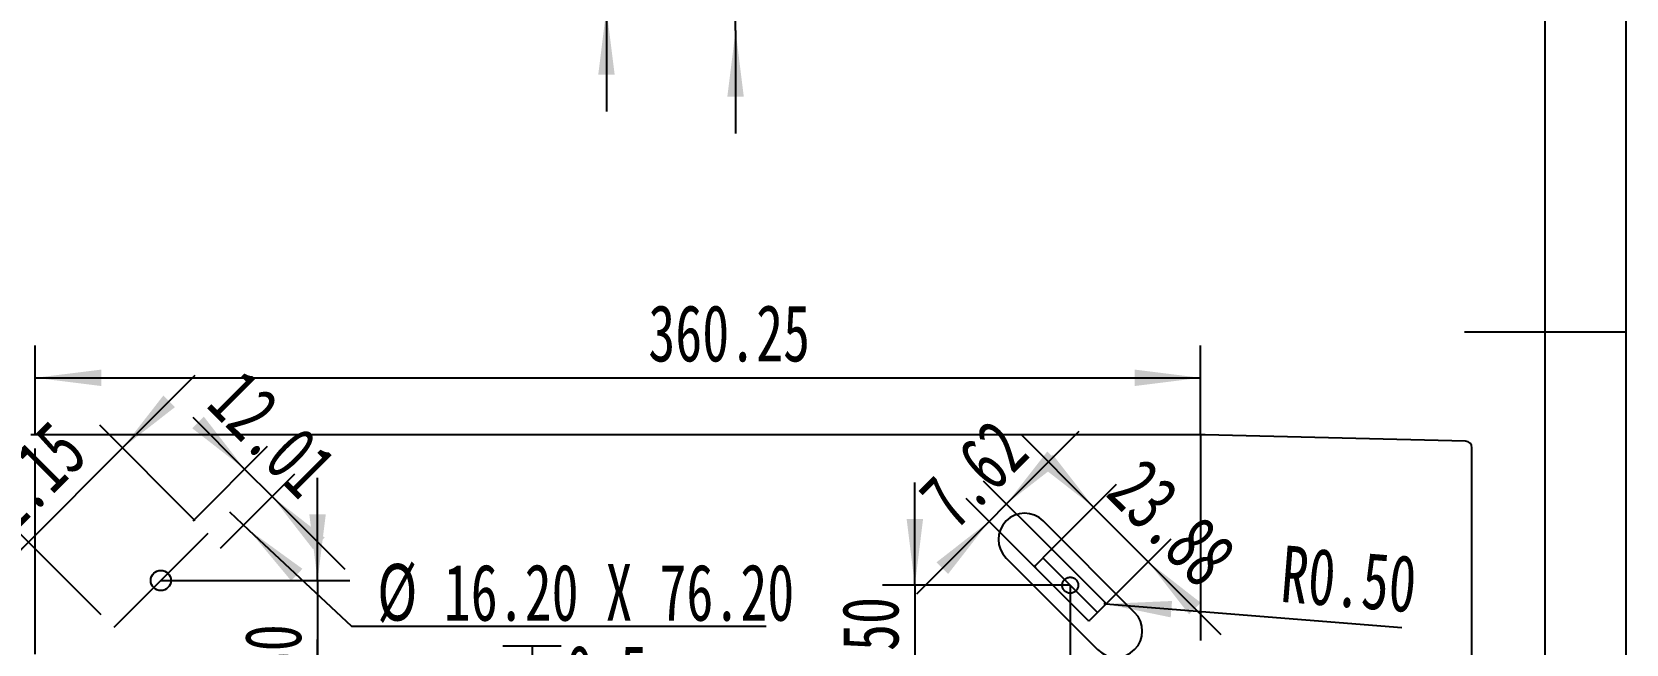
# Model space of a CAD drawing. Header units: millimetres. Extents: x 0 to 210, y 0 to 306.
# Drawn here: x 111.4 to 210, y 129.2 to 167.1 of the extents above; entities that cross this region are included whole.
import ezdxf

# ---------------------------------------------------------------- set-up
doc = ezdxf.new("R2010")
doc.units = ezdxf.units.MM
doc.linetypes.add('CENTERX2', pattern=[20.32, 12.7, -2.54, 2.54, -2.54])
doc.layers.add('图框', color=7, linetype='Continuous')
doc.layers.add('图纸格式', color=7, linetype='Continuous')
doc.styles.add('SLDTEXTSTYLE5', font='TXT', dxfattribs={"width": 0.7})
doc.dimstyles.new('SLDDIMSTYLE1', dxfattribs={"dimtxt": 3.5, "dimasz": 4.08, "dimexe": 0, "dimexo": 0.0625, "dimgap": 0.875, "dimtad": 2, "dimlfac": 5, "dimrnd": 1e-09, "dimzin": 12, "dimdsep": 46, "dimtxsty": 'SLDTEXTSTYLE5', "dimsah": 1, "dimcen": 0.09, "dimadec": 0, "dimazin": 3, "dimtfac": 1, "dimtmove": 0, "dimatfit": 0, "dimfxl": 0, "dimfrac": 2, "dimtolj": 1, "dimtzin": 12, "dimarcsym": 0})
doc.dimstyles.new('SLDDIMSTYLE5', dxfattribs={"dimtxt": 3.5, "dimasz": 4.08, "dimexe": 0, "dimexo": 0.0625, "dimgap": 0.875, "dimtad": 0, "dimtih": 1, "dimtoh": 1, "dimlfac": 5, "dimrnd": 1e-09, "dimzin": 4, "dimdsep": 46, "dimtxsty": 'SLDTEXTSTYLE5', "dimsah": 1, "dimcen": 0, "dimadec": 0, "dimazin": 1, "dimtfac": 1, "dimtofl": 0, "dimtmove": 0, "dimatfit": 3, "dimfxl": 0, "dimfrac": 2, "dimtolj": 1, "dimtzin": 12, "dimarcsym": 0})
doc.dimstyles.new('SLDDIMSTYLE6', dxfattribs={"dimtxt": 3.5, "dimasz": 4.08, "dimexe": 0, "dimexo": 0.0625, "dimgap": 0.875, "dimtad": 2, "dimlfac": 5, "dimrnd": 1e-09, "dimzin": 0, "dimdsep": 46, "dimtxsty": 'SLDTEXTSTYLE5', "dimsah": 1, "dimcen": 0, "dimadec": 0, "dimazin": 0, "dimtfac": 1, "dimtofl": 0, "dimtmove": 0, "dimatfit": 3, "dimfxl": 0, "dimfrac": 2, "dimtolj": 1, "dimtzin": 12, "dimarcsym": 0})
doc.dimstyles.new('SLDDIMSTYLE7', dxfattribs={"dimtxt": 3.5, "dimasz": 4.08, "dimexe": 0, "dimexo": 0.0625, "dimgap": 0.875, "dimtad": 2, "dimlfac": 5, "dimrnd": 1e-09, "dimzin": 12, "dimdsep": 46, "dimtxsty": 'SLDTEXTSTYLE5', "dimsah": 1, "dimcen": 0.09, "dimadec": 0, "dimazin": 3, "dimtfac": 1, "dimtofl": 0, "dimtmove": 0, "dimatfit": 3, "dimfxl": 0, "dimfrac": 2, "dimtolj": 1, "dimtzin": 12, "dimarcsym": 0})

# ---------------------------------------------------------------- blocks, each defined once
blk = doc.blocks.new('_D_4')
at = {"layer": '图纸格式'}
for p, q in [((154.94, 168.491), (154.94, 178.409)), ((154.94, 167.141), (154.94, 168.491)), ((154.94, 167.141), (154.94, 160.791))]:
    blk.add_line(p, q, dxfattribs=at)
for points in [[(154.94, 168.491), (155.448, 172.571), (154.432, 172.571)], [(154.94, 167.141), (154.432, 163.061), (155.448, 163.061)]]:
    blk.add_solid(points, dxfattribs=at)
at = {"layer": '图纸格式', "insert": (150.428, 172.279), "char_height": 3.5, "attachment_point": 1, "rotation": 90, "style": 'SLDTEXTSTYLE5'}
blk.add_mtext('6.75', dxfattribs=at)
blk = doc.blocks.new('_D_5')
at = {"layer": '图纸格式'}
for p, q in [((146.957, 169.091), (146.957, 176.366)), ((146.957, 169.091), (146.957, 168.491)), ((146.957, 168.491), (146.957, 162.141))]:
    blk.add_line(p, q, dxfattribs=at)
for points in [[(146.957, 169.091), (147.465, 173.171), (146.449, 173.171)], [(146.957, 168.491), (146.449, 164.411), (147.465, 164.411)]]:
    blk.add_solid(points, dxfattribs=at)
at = {"layer": '图纸格式', "insert": (142.446, 174.83), "char_height": 3.5, "attachment_point": 1, "rotation": 90, "style": 'SLDTEXTSTYLE5'}
blk.add_mtext('3', dxfattribs=at)
blk = doc.blocks.new('_D_13')
at = {"layer": '图纸格式'}
for p, q in [((175.633, 132.877), (175.633, 94.355)), ((155.633, 122.877), (155.633, 94.355)), ((155.633, 96.355), (175.633, 96.355))]:
    blk.add_line(p, q, dxfattribs=at)
for points in [[(155.633, 96.355), (159.713, 95.847), (159.713, 96.863)], [(175.633, 96.355), (171.553, 96.863), (171.553, 95.847)]]:
    blk.add_solid(points, dxfattribs=at)
at = {"layer": '图纸格式', "insert": (167.771, 100.867), "char_height": 3.5, "attachment_point": 1, "style": 'SLDTEXTSTYLE5'}
blk.add_mtext('100', dxfattribs=at)
blk = doc.blocks.new('_D_16')
at = {"layer": '图纸格式'}
for p, q in [((166.025, 132.877), (166.025, 139.227)), ((175.633, 132.877), (164.025, 132.877)), ((166.025, 132.877), (166.025, 122.877)), ((155.633, 122.877), (168.025, 122.877)), ((166.025, 122.877), (166.025, 116.527))]:
    blk.add_line(p, q, dxfattribs=at)
for points in [[(166.025, 132.877), (166.533, 136.957), (165.517, 136.957)], [(166.025, 122.877), (165.517, 118.797), (166.533, 118.797)]]:
    blk.add_solid(points, dxfattribs=at)
at = {"layer": '图纸格式', "insert": (161.514, 128.816), "char_height": 3.5, "attachment_point": 1, "rotation": 90, "style": 'SLDTEXTSTYLE5'}
blk.add_mtext('50', dxfattribs=at)
blk = doc.blocks.new('_D_17')
at = {"layer": '图纸格式'}
for p, q in [((129.096, 133.169), (129.096, 139.519)), ((119.407, 133.169), (131.096, 133.169)), ((129.096, 133.169), (129.096, 123.169)), ((119.407, 123.169), (131.096, 123.169)), ((129.096, 123.169), (129.096, 116.819))]:
    blk.add_line(p, q, dxfattribs=at)
for points in [[(129.096, 133.169), (129.604, 137.249), (128.588, 137.249)], [(129.096, 123.169), (128.588, 119.089), (129.604, 119.089)]]:
    blk.add_solid(points, dxfattribs=at)
at = {"layer": '图纸格式', "insert": (124.584, 127.13), "char_height": 3.5, "attachment_point": 1, "rotation": 90, "style": 'SLDTEXTSTYLE5'}
blk.add_mtext('50', dxfattribs=at)
blk = doc.blocks.new('_D_18')
at = {"layer": '图纸格式'}
for p, q in [((129.096, 123.169), (129.096, 129.519)), ((119.407, 123.169), (131.096, 123.169)), ((129.096, 113.169), (129.096, 123.169)), ((119.407, 113.169), (131.096, 113.169)), ((129.096, 113.169), (129.096, 106.819))]:
    blk.add_line(p, q, dxfattribs=at)
for points in [[(129.096, 123.169), (129.604, 127.249), (128.588, 127.249)], [(129.096, 113.169), (128.588, 109.089), (129.604, 109.089)]]:
    blk.add_solid(points, dxfattribs=at)
at = {"layer": '图纸格式', "insert": (124.584, 116.706), "char_height": 3.5, "attachment_point": 1, "rotation": 90, "style": 'SLDTEXTSTYLE5'}
blk.add_mtext('50', dxfattribs=at)
blk = doc.blocks.new('SW_SYMBOL_HOLE_DEPTH')
at = {"layer": '图纸格式', "color": 0}
for p, q in [((0, 875), (800, 875)), ((400, 875), (400, 75)), ((100, 555), (400, 75)), ((700, 555), (400, 75))]:
    blk.add_line(p, q, dxfattribs=at)
blk = doc.blocks.new('_D_20')
at = {"layer": '图纸格式'}
for p, q in [((123.65, 137.412), (124.833, 136.305)), ((124.833, 136.305), (131.198, 130.354)), ((131.198, 130.354), (156.83, 130.354))]:
    blk.add_line(p, q, dxfattribs=at)
blk.add_solid([(124.833, 136.305), (127.466, 133.148), (128.16, 133.89)], dxfattribs=at)
at = {"layer": '图纸格式', "xscale": 0.004511737089201878, "yscale": 0.004511737089201878, "zscale": 0.004511737089201878}
blk.add_blockref('SW_SYMBOL_HOLE_DEPTH', (140.557, 125.175), dxfattribs=at)
at = {"layer": '图纸格式', "char_height": 3.5, "attachment_point": 1, "style": 'SLDTEXTSTYLE5'}
for s, insert in [('%%c', (132.785, 134.195)), ('16.20 X 76.20', (136.9, 134.181)), ('0.5', (144.455, 129.166))]:
    blk.add_mtext(s, dxfattribs=dict(at, insert=insert))
blk = doc.blocks.new('_D_22')
at = {"layer": '图纸格式'}
for q in [(177.719, 131.728), (196.133, 130.261)]:
    blk.add_line((177.819, 131.72), q, dxfattribs=at)
blk.add_solid([(177.819, 131.72), (181.845, 130.889), (181.926, 131.902)], dxfattribs=at)
at = {"layer": '图纸格式', "insert": (188.843, 135.345), "char_height": 3.5, "attachment_point": 1, "rotation": 355.44748, "style": 'SLDTEXTSTYLE5'}
blk.add_mtext('R0.50', dxfattribs=at)
blk = doc.blocks.new('_D_23')
at = {"layer": '图纸格式'}
for p, q in [((177.078, 137.698), (172.588, 142.189)), ((174.413, 135.034), (178.492, 139.113)), ((177.078, 137.698), (180.455, 134.322)), ((177.79, 131.657), (181.869, 135.736)), ((180.455, 134.322), (184.945, 129.832))]:
    blk.add_line(p, q, dxfattribs=at)
for points in [[(177.078, 137.698), (174.552, 140.943), (173.834, 140.224)], [(180.455, 134.322), (182.98, 131.078), (183.699, 131.796)]]:
    blk.add_solid(points, dxfattribs=at)
at = {"layer": '图纸格式', "insert": (180.224, 140.933), "char_height": 3.5, "attachment_point": 1, "rotation": 315, "style": 'SLDTEXTSTYLE5'}
blk.add_mtext('23.88', dxfattribs=at)
blk = doc.blocks.new('_D_24')
at = {"layer": '图纸格式'}
for p, q in [((171.689, 137.899), (176.18, 142.389)), ((174.554, 135.034), (170.275, 139.313)), ((173.477, 133.956), (169.198, 138.235)), ((170.612, 136.821), (171.689, 137.899)), ((170.612, 136.821), (166.122, 132.331))]:
    blk.add_line(p, q, dxfattribs=at)
for points in [[(171.689, 137.899), (174.934, 140.424), (174.215, 141.143)], [(170.612, 136.821), (167.368, 134.295), (168.086, 133.577)]]:
    blk.add_solid(points, dxfattribs=at)
at = {"layer": '图纸格式', "insert": (166.049, 138.639), "char_height": 3.5, "attachment_point": 1, "rotation": 45, "style": 'SLDTEXTSTYLE5'}
blk.add_mtext('7.62', dxfattribs=at)
blk = doc.blocks.new('_D_25')
at = {"layer": '图纸格式'}
for p, q in [((124.588, 140.048), (121.397, 143.24)), ((121.397, 136.857), (126.002, 141.463)), ((124.588, 140.048), (126.286, 138.35)), ((123.095, 135.159), (127.7, 139.765)), ((126.286, 138.35), (130.776, 133.86))]:
    blk.add_line(p, q, dxfattribs=at)
for points in [[(124.588, 140.048), (122.062, 143.293), (121.344, 142.574)], [(126.286, 138.35), (128.812, 135.106), (129.53, 135.825)]]:
    blk.add_solid(points, dxfattribs=at)
at = {"layer": '图纸格式', "insert": (124.587, 146.43), "char_height": 3.5, "attachment_point": 1, "rotation": 315, "style": 'SLDTEXTSTYLE5'}
blk.add_mtext('12.01', dxfattribs=at)
blk = doc.blocks.new('_D_26')
at = {"layer": '图纸格式'}
for p, q in [((117.04, 141.356), (121.53, 145.846)), ((121.538, 136.857), (115.625, 142.77)), ((117.04, 141.356), (111.22, 135.537)), ((115.719, 131.038), (109.806, 136.951)), ((111.22, 135.537), (106.73, 131.047))]:
    blk.add_line(p, q, dxfattribs=at)
for points in [[(117.04, 141.356), (120.284, 143.882), (119.565, 144.6)], [(111.22, 135.537), (107.976, 133.011), (108.695, 132.293)]]:
    blk.add_solid(points, dxfattribs=at)
at = {"layer": '图纸格式', "insert": (106.652, 137.349), "char_height": 3.5, "attachment_point": 1, "rotation": 45, "style": 'SLDTEXTSTYLE5'}
blk.add_mtext('41.15', dxfattribs=at)
blk = doc.blocks.new('_D_37')
at = {"layer": '图纸格式'}
for p, q in [((111.642, 142.16), (111.642, 147.689)), ((183.692, 142.16), (183.692, 147.689)), ((111.642, 145.689), (183.692, 145.689))]:
    blk.add_line(p, q, dxfattribs=at)
for points in [[(111.642, 145.689), (115.722, 145.181), (115.722, 146.197)], [(183.692, 145.689), (179.612, 146.197), (179.612, 145.181)]]:
    blk.add_solid(points, dxfattribs=at)
at = {"layer": '图纸格式', "insert": (149.547, 150.2), "char_height": 3.5, "attachment_point": 1, "style": 'SLDTEXTSTYLE5'}
blk.add_mtext('360.25', dxfattribs=at)

msp = doc.modelspace()

# ---------------------------------------------------------------- linework, layer by layer
at = {"color": 7, "linetype": 'Continuous', "lineweight": 25}
for p, q in [((183.96681525, 142.16015093), (111.3668372, 142.16015093)), ((200.07650937, 141.76961289), (183.96681525, 142.16015093)), ((200.46681525, 127.61015093), (200.46681525, 141.36973037)), ((179.61409936, 131.1880607), (173.95724511, 136.84491495)), ((171.66621914, 134.55388898), (177.32307339, 128.89703473)), ((173.47682822, 134.09730771), (174.4130376, 135.03351708)), ((174.55445896, 135.03351708), (177.7896139, 131.79836214)), ((176.71198317, 130.7207314), (173.47682822, 133.95588635)), ((177.7896139, 131.65694078), (176.85340453, 130.7207314))]:
    msp.add_line(p, q, dxfattribs=at)
at = {"color": 7, "linetype": 'CENTERX2'}
for p, q in [((111.64172656, 67.66015093), (111.64172656, 142.16015093)), ((183.69192589, 142.16015093), (183.69192589, 67.66015093)), ((122.31666842, 136.07893622), (116.49746245, 130.25973026)), ((173.94493291, 134.5654124), (177.32150921, 131.18883609))]:
    msp.add_line(p, q, dxfattribs=at)
at = {"color": 7, "linetype": 'Continuous'}
msp.add_circle((119.40706543, 133.16933324), 0.62440591, dxfattribs=at)
at = {"color": 7, "linetype": 'CENTERX2'}
msp.add_circle((175.63322106, 132.87712424), 0.49341831, dxfattribs=at)
at = {"color": 7, "linetype": 'Continuous', "lineweight": 25}
for centre, radius, start, end in [((200.06681525, 141.36973037), 0.4, 0, 88.6112834105), ((172.81173213, 135.69940197), 1.62, 45, 225), ((174.48374828, 134.96280641), 0.1, 45, 135), ((173.5475389, 134.02659703), 0.1, 135, 225), ((178.46858638, 130.04254772), 1.62, 225, 45), ((177.71890323, 131.72765146), 0.1, 315, 45), ((176.78269385, 130.79144208), 0.1, 225, 315)]:
    msp.add_arc(centre, radius, start, end, dxfattribs=at)
at = {"layer": '图框'}
msp.add_line((210, 0), (210, 297), dxfattribs=at)
at = {"layer": '图框', "lineweight": 25}
for p, q in [((205, 4.97293926), (205, 292)), ((210, 148.5), (200, 148.5))]:
    msp.add_line(p, q, dxfattribs=at)

# ---------------------------------------------------------------- dimensions: what is measured, and where the dimension line sits
at = {"layer": '图纸格式'}
for base, p1, p2, angle, dimstyle, picture, middle in [((154.93969747, 168.49058668), (124.02494397, 167.14058668), (124.32494397, 168.49058668), 90, 'SLDDIMSTYLE1', '_D_4', (154.93969747, 175.34375288)), ((146.95741396, 168.49058668), (124.32494397, 169.09058668), (124.32494397, 168.49058668), 90, 'SLDDIMSTYLE1', '_D_5', (146.95741396, 175.59757385)), ((183.69192589, 145.68874387), (111.64172656, 142.16015093), (183.69192589, 142.16015093), 0, 'SLDDIMSTYLE7', '_D_37', (154.15044876, 145.68874387)), ((126.28618129, 138.35047935), (121.39697287, 136.85721042), (123.09494261, 135.15924067), 315, 'SLDDIMSTYLE1', '_D_25', (124.11063203, 140.5260286)), ((111.2204783, 135.53671441), (121.53839422, 136.85721042), (115.71918826, 131.03800445), 45, 'SLDDIMSTYLE1', '_D_26', (112.55605212, 136.87228823)), ((171.68939373, 137.89858231), (173.47682822, 133.95588635), (174.55445896, 135.03351708), 45, 'SLDDIMSTYLE1', '_D_24', (171.40631866, 137.61550724)), ((180.4545439, 134.32187078), (174.4130376, 135.03351708), (177.7896139, 131.65694078), 315, 'SLDDIMSTYLE1', '_D_23', (179.74424161, 135.03217308)), ((129.09611964, 123.16933324), (119.40706543, 133.16933324), (119.40706543, 123.16933324), 90, 'SLDDIMSTYLE1', '_D_17', (129.09611964, 128.6660369)), ((166.02546055, 122.87712424), (175.63322106, 132.87712424), (155.63322106, 122.87712424), 90, 'SLDDIMSTYLE1', '_D_16', (166.02546055, 130.35219135)), ((129.09611964, 123.16933324), (119.40706543, 113.16933324), (119.40706543, 123.16933324), 90, 'SLDDIMSTYLE1', '_D_18', (129.09611964, 118.24180969))]:
    dim = msp.add_linear_dim(base=base, p1=p1, p2=p2, angle=angle, dimstyle=dimstyle, dxfattribs=at)
    dim.commit()
    dim.dimension.update_dxf_attribs({"geometry": picture, "text_midpoint": middle, "dimtype": 160})
dim = msp.add_radius_dim(center=(123.64970612, 137.41197393), mpoint=(124.83296862, 136.3054976), text='%%c<> X 76.20\\P{\\fGDT;x}0.5\\P', dimstyle='SLDDIMSTYLE5', override={"dimpost": '<>'}, dxfattribs=at)
dim.commit()
dim.dimension.update_dxf_attribs({"geometry": '_D_20', "text_midpoint": (144.80771167, 129.66885788), "dimtype": 164})
dim = msp.add_radius_dim(center=(177.71890323, 131.72765146), mpoint=(177.81858773, 131.71971417), dimstyle='SLDDIMSTYLE6', dxfattribs=at)
dim.commit()
dim.dimension.update_dxf_attribs({"geometry": '_D_22', "text_midpoint": (192.46513052, 130.55350701), "dimtype": 164})
dim = msp.add_linear_dim(base=(175.63322106, 96.35547163), p1=(155.63322106, 122.87712424), p2=(175.63322106, 132.87712424), dimstyle='SLDDIMSTYLE1', dxfattribs=at)
dim.commit()
dim.dimension.update_dxf_attribs({"geometry": '_D_13', "text_midpoint": (170.07500829, 96.35547163), "dimtype": 160})

doc.saveas('drawing.dxf')
